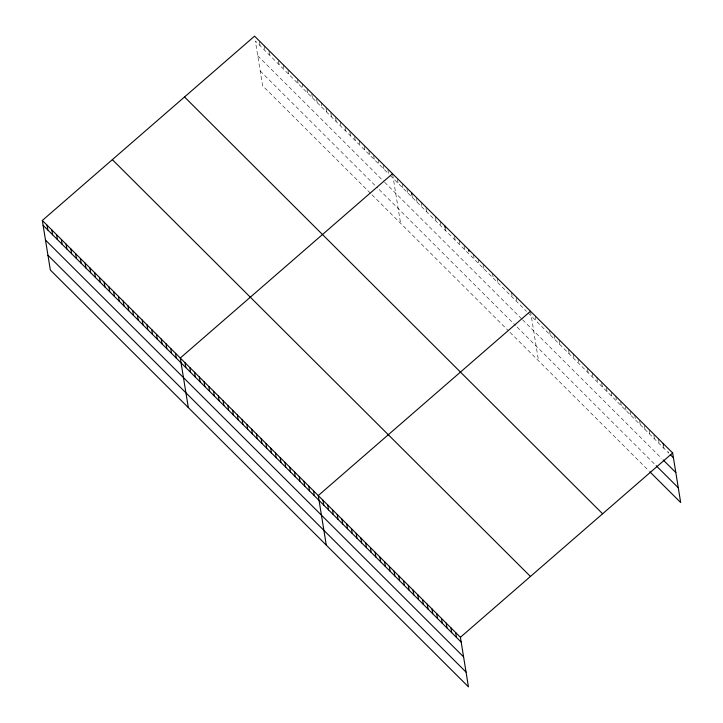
<?xml version="1.0" encoding="UTF-8"?>
<svg xmlns="http://www.w3.org/2000/svg" width="723" height="723" viewBox="0 0 723 723"><rect width="100%" height="100%" fill="white"/><g stroke="black" fill="none" stroke-linecap="round" stroke-linejoin="round"><path stroke-width="0.54" stroke-dasharray="3.62 2.71" d="M390.14 175.373L526.525 311.342M528.115 312.923L668.694 453.077L668.07 449.209M257.731 55.752L383.814 181.437M384.6 182.232L521.78 318.988M522.575 319.774L661.608 458.391M260.199 70.953L377.551 187.953M379.132 189.534L515.526 325.504M517.108 327.076L654.595 464.148M370.429 193.222L262.585 85.712L255.346 40.985L388.558 173.791L387.926 169.923M372.011 194.803L508.396 330.773M509.986 332.354L649.091 471.035M663.488 445.449L663.958 448.35M658.436 438.789L659.222 443.633M653.854 435.038L654.487 438.906M649.118 430.312L649.742 434.18M644.383 425.585L645.006 429.462M639.638 420.867L640.271 424.735M634.749 415.174L635.526 420.009M630.167 411.414L630.79 415.291M625.422 406.697L626.055 410.565M620.686 401.97L621.31 405.838M615.788 396.276L616.574 401.111M611.206 392.517L611.839 396.394M606.47 387.799L607.103 391.667M601.735 383.073L602.358 386.941M596.837 377.379L597.623 382.223M592.101 372.661L592.887 377.496M587.519 368.902L588.142 372.77M577.885 358.481L578.671 363.326M573.149 353.764L573.926 358.599M568.567 350.004L569.191 353.872M559.087 340.56L559.71 344.428M554.189 334.866L554.975 339.702M549.616 331.107L550.239 334.984M535.237 315.969L536.023 320.813M530.501 311.242L538.527 360.813M516.231 297.017L517.008 301.853M511.468 292.273L512.255 297.117M497.198 278.048L497.984 282.883M492.435 273.303L493.222 278.138M483.081 264.781L483.705 268.658M478.165 259.069L478.951 263.913M473.411 254.333L474.189 259.168M464.049 245.811L464.681 249.679M459.132 240.099L459.918 244.943M454.532 236.322L455.165 240.199M445.178 227.808L445.648 230.709M440.108 221.13L440.885 225.965M435.345 216.385L436.132 221.229M425.992 207.872L426.615 211.74M421.075 202.16L421.861 206.995M416.475 198.382L417.099 202.25M411.875 194.604L412.345 197.506M406.959 188.893L407.582 192.77M402.205 184.148L402.828 188.025M397.442 179.412L398.075 183.281M392.688 174.668L400.56 223.262M383.172 165.178L383.796 169.046M378.256 159.467L379.042 164.311M373.655 155.698L374.279 159.566M368.902 150.953L369.525 154.821M364.139 146.209L364.772 150.077M359.223 140.497L360.009 145.332M354.622 136.719L355.255 140.596M349.869 131.975L350.492 135.852M345.106 127.239L345.739 131.107M340.199 121.527L340.976 126.362M335.599 117.75L336.222 121.618M330.836 113.005L331.468 116.873M326.082 108.26L326.706 112.137M321.166 102.549L321.952 107.393M316.566 98.78L317.189 102.648M311.803 94.035L312.435 97.903M307.049 89.291L307.673 93.159M302.133 83.579L302.919 88.423M297.533 79.801L298.165 83.678M288.016 70.321L288.649 74.189M283.109 64.609L283.886 69.444M278.5 60.831L279.132 64.699M268.992 51.351L269.616 55.219M264.076 45.639L264.862 50.474M259.476 41.862L260.099 45.73"/><path stroke-width="1.08" d="M42.323 220.47L460.415 637.288L468.441 686.85L50.348 270.041L42.323 220.47L254.559 36.15L672.652 452.959L680.677 502.53L649.878 471.821M392.526 173.701L180.289 358.021L188.314 407.582M530.501 311.242L318.265 495.571L326.29 545.133M460.415 637.288L672.652 452.959M670.275 454.65L673.438 457.804M663.19 459.964L675.824 472.562M656.177 465.72L678.291 487.772M184.519 96.972L602.611 513.791M112.354 159.647L530.456 576.457M43.1 225.314L461.193 642.123M45.495 240.072L463.588 656.882M47.953 255.273L466.055 672.092M663.172 443.515L663.488 445.449M468.649 249.589L468.965 251.523M444.862 225.874L445.178 227.808M411.559 192.67L411.875 194.604M455.671 632.562L456.457 637.397M450.935 627.835L451.721 632.679M446.199 623.118L446.986 627.953M441.464 618.391L442.241 623.226M436.719 613.664L437.505 618.499M431.983 608.938L432.77 613.782M427.248 604.22L428.025 609.055M422.503 599.494L423.289 604.329M417.767 594.767L418.554 599.611M413.032 590.049L413.809 594.884M408.287 585.323L409.073 590.158M403.551 580.596L404.338 585.44M398.816 575.879L399.602 580.714M394.08 571.152L394.857 575.987M389.336 566.425L390.122 571.269M384.6 561.699L385.386 566.543M379.864 556.981L380.641 561.816M375.12 552.255L375.906 557.09M370.384 547.528L371.17 552.372M365.648 542.81L366.425 547.645M360.904 538.084L361.69 542.919M356.168 533.357L356.954 538.201M351.432 528.64L352.218 533.475M346.688 523.913L347.474 528.748M341.952 519.186L342.738 524.03M337.216 514.46L338.002 519.304M332.481 509.742L333.258 514.577M327.736 505.015L328.522 509.851M323 500.289L323.787 505.133M313.502 490.827L314.288 495.662M308.748 486.082L309.534 490.917M303.985 481.337L304.772 486.181M299.232 476.593L300.018 481.437M294.478 471.857L295.255 476.692M289.715 467.112L290.501 471.947M284.961 462.368L285.739 467.203M280.199 457.623L280.985 462.458M275.445 452.878L276.222 457.722M270.682 448.133L271.468 452.978M265.928 443.398L266.715 448.233M261.166 438.653L261.952 443.488M256.412 433.908L257.198 438.744M251.658 429.164L252.435 434.008M246.895 424.419L247.682 429.263M242.142 419.683L242.919 424.518M237.379 414.939L238.165 419.774M232.625 410.194L233.412 415.029M227.862 405.449L228.649 410.284M223.109 400.705L223.895 405.549M218.355 395.96L219.132 400.804M213.592 391.224L214.379 396.059M208.839 386.48L209.616 391.315M204.076 381.735L204.862 386.57M199.322 376.99L200.108 381.834M194.559 372.246L195.346 377.09M189.806 367.51L190.592 372.345M185.052 362.765L185.829 367.6M175.535 353.276L176.313 358.111M170.773 348.531L171.559 353.375M166.019 343.786L166.805 348.631M161.256 339.051L162.042 343.886M156.502 334.306L157.289 339.141M151.749 329.561L152.526 334.397M146.986 324.817L147.772 329.661M142.232 320.072L143.009 324.916M137.469 315.336L138.256 320.172M132.716 310.592L133.502 315.427M127.953 305.847L128.739 310.682M123.199 301.102L123.985 305.937M118.445 296.358L119.223 301.202M113.683 291.613L114.469 296.457M108.929 286.877L109.706 291.712M104.166 282.133L104.952 286.968M99.413 277.388L100.199 282.223M94.65 272.643L95.436 277.487M89.896 267.899L90.682 272.743M85.142 263.163L85.92 267.998M80.38 258.418L81.166 263.253M75.626 253.674L76.403 258.509M70.863 248.929L71.649 253.764M66.109 244.184L66.896 249.028M61.347 239.44L62.133 244.284M56.593 234.704L57.379 239.539M51.839 229.959L52.616 234.794M47.076 225.215L47.863 230.05"/></g></svg>
